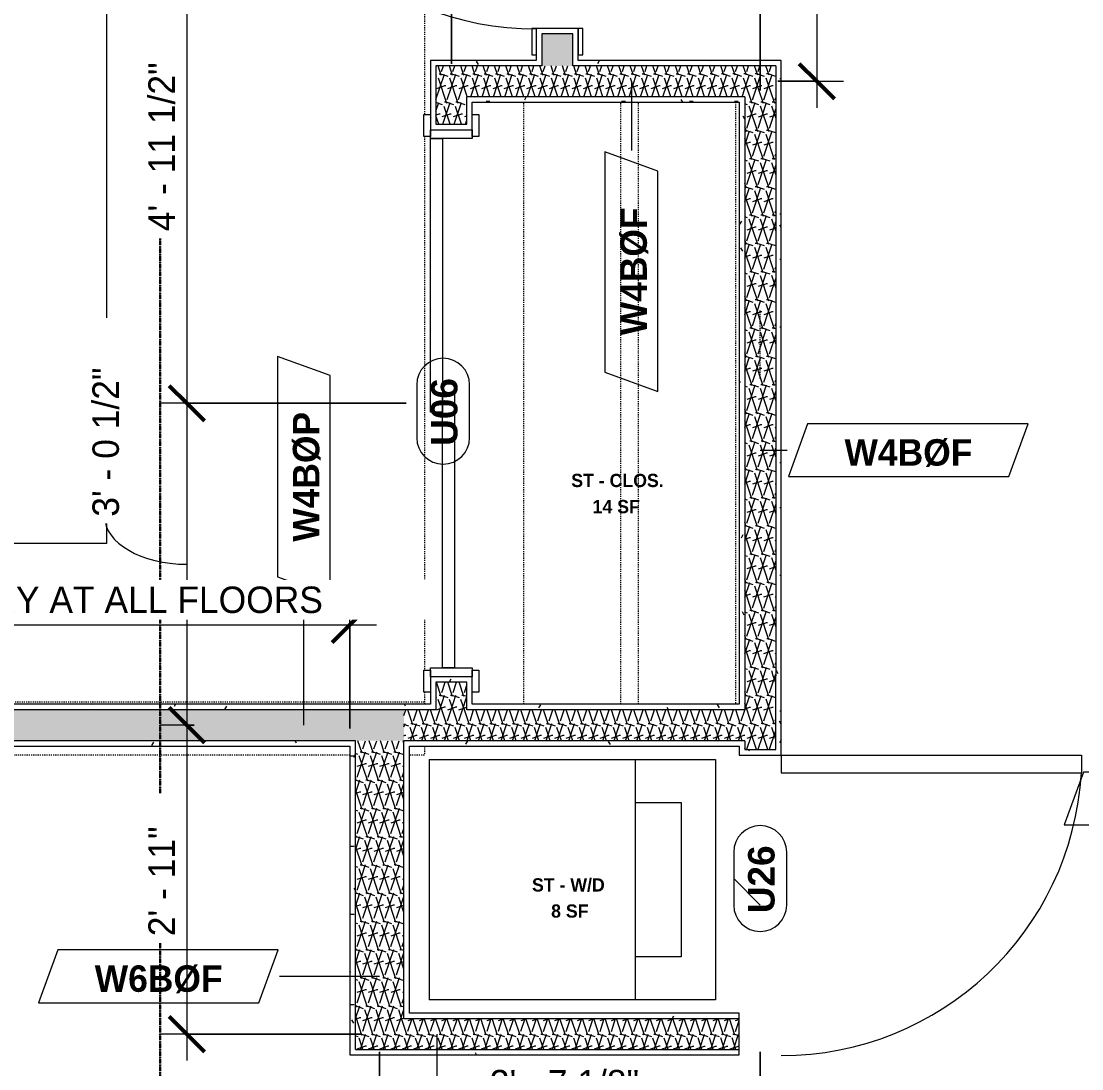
# Model space of a CAD drawing. Header units: inches. Extents: x -4058 to -1781, y 9814 to 12289.
# Drawn here: x -2843.1 to -2722.9, y 11410.3 to 11529.1 of the extents above; entities that cross this region are included whole.
import ezdxf

# ---------------------------------------------------------------- set-up
doc = ezdxf.new("R2010")
doc.units = ezdxf.units.IN
doc.header["$MEASUREMENT"] = 0
for name, pattern in [('Dash', [0.25, 0.125, -0.125]), ('Dash 3_32_', [0.1875, 0.09375, -0.09375]), ('Grid Line 1_2_', [0.875, 0.5, -0.125, 0.125, -0.125]), ('Grid Line 1_2__2_', [0.875, 0.5, -0.125, 0.125, -0.125])]:
    doc.linetypes.add(name, pattern=pattern)
for name, color, linetype, lineweight in [('0-1', 7, 'Continuous', 5), ('A-ANNO-DIMS', 211, 'Continuous', 9), ('A-ANNO-DIMS-32', 211, 'Continuous', 9), ('A-AREA-IDEN', 2, 'Continuous', 9), ('A-DETL-1', 90, 'Dash 3_32_', 9), ('A-DOOR-2', 31, 'Continuous', 9), ('A-DOOR-FRAM', 31, 'Continuous', 9), ('A-DOOR-IDEN', 31, 'Continuous', 9), ('A-WALL-2', 113, 'Continuous', 9), ('A-WALL-IDEN', 211, 'Continuous', 9), ('A-WALL-PATT-1', 9, 'Continuous', 9), ('I-FURN', 30, 'Continuous', 9), ('I-FURN-HDLN', 30, 'Dash', 9), ('P-SANR-FIXT', 6, 'Continuous', 9), ('Q-CASE', 31, 'Continuous', 9), ('Q-CASE-HDLN', 31, 'Dash', 9), ('S-GRID-1', 1, 'Grid Line 1_2_', 9), ('S-GRID-2', 1, 'Grid Line 1_2__2_', 30)]:
    doc.layers.add(name, color=color, linetype=linetype, lineweight=lineweight)
doc.styles.add('Arial_B', font='arialbd.ttf', dxfattribs={"height": 3})
doc.styles.add('Century Gothic', font='ufonts.com_century-gothic.ttf', dxfattribs={"height": 3})
doc.styles.add('Century Gothic_B', font='GOTHICB.TTF', dxfattribs={"height": 1.5})
doc.styles.add('Century Gothic_B_1', font='GOTHICB.TTF', dxfattribs={"height": 3})
doc.dimstyles.new('THE_DIMENSION_STRING', dxfattribs={"dimscale": 12, "dimtxt": 3.132505, "dimasz": 0.333333, "dimexe": 0.25, "dimexo": 0.166667, "dimgap": 0.041667, "dimtad": 1, "dimdec": 4, "dimrnd": 0.0625, "dimzin": 3, "dimdsep": 46, "dimlunit": 4, "dimtxsty": 'Century Gothic', "dimblk1": 'OBLIQUE', "dimblk2": 'OBLIQUE', "dimsah": 1, "dimcen": 0.09, "dimdle": 0.25, "dimazin": 0, "dimtfac": 1, "dimtdec": 4, "dimtix": 1, "dimtmove": 0, "dimatfit": 3, "dimfxl": 1, "dimtvp": 1, "dimtfill": 1, "dimfrac": 2, "dimtolj": 1, "dimtzin": 0, "dimarcsym": 2})
doc.dimstyles.new('THE_DIMENSION_STRING_1', dxfattribs={"dimscale": 12, "dimtxt": 3.132505, "dimasz": 0.333333, "dimexe": 0.25, "dimexo": 0.166667, "dimgap": 0.041667, "dimtad": 1, "dimdec": 4, "dimrnd": 0.0625, "dimzin": 3, "dimdsep": 46, "dimlunit": 4, "dimtxsty": 'Century Gothic', "dimblk1": 'OBLIQUE', "dimblk2": 'OBLIQUE', "dimsah": 1, "dimcen": 0.09, "dimdle": 0.25, "dimazin": 0, "dimtfac": 1, "dimtdec": 4, "dimtix": 1, "dimtmove": 1, "dimatfit": 3, "dimfxl": 1, "dimtvp": 1, "dimtfill": 1, "dimfrac": 2, "dimtolj": 1, "dimtzin": 0, "dimarcsym": 2})
doc.dimstyles.new('THE_DIMENSION_STRING_2', dxfattribs={"dimscale": 12, "dimtxt": 3.132505, "dimasz": 0.333333, "dimexe": 0.25, "dimexo": 0.166667, "dimgap": 0.041667, "dimtad": 1, "dimdec": 4, "dimrnd": 0.0625, "dimzin": 3, "dimdsep": 46, "dimlunit": 4, "dimtxsty": 'Century Gothic', "dimblk1": 'OBLIQUE', "dimblk2": 'OBLIQUE', "dimsah": 1, "dimcen": 0.09, "dimdle": 0.25, "dimazin": 0, "dimtfac": 1, "dimtdec": 4, "dimtix": 1, "dimtmove": 0, "dimatfit": 3, "dimfxl": 1, "dimtvp": 1, "dimtfill": 1, "dimfrac": 2, "dimtolj": 1, "dimtzin": 0, "dimarcsym": 2})
doc.dimstyles.new('THE_DIMENSION_STRING_6', dxfattribs={"dimscale": 12, "dimtxt": 3.132505, "dimasz": 0.333333, "dimexe": 0.25, "dimexo": 0.166667, "dimgap": 0.041667, "dimtad": 1, "dimdec": 4, "dimrnd": 0.0625, "dimzin": 3, "dimdsep": 46, "dimlunit": 4, "dimtxsty": 'Century Gothic', "dimblk1": 'OBLIQUE', "dimblk2": 'OBLIQUE', "dimsah": 1, "dimcen": 0.09, "dimdle": 0.25, "dimazin": 0, "dimtfac": 1, "dimtdec": 4, "dimtix": 1, "dimtmove": 0, "dimatfit": 3, "dimfxl": 1, "dimtvp": 1, "dimtfill": 1, "dimfrac": 2, "dimtolj": 1, "dimtzin": 0, "dimarcsym": 2})
pattern_1 = [(161.57, (0.16, 0.16), (-1.279773737, -0.000426766), [0, -9.107, 1.011, 0]), (18.43, (-0.16, 0.16), (-1.279773737, 0.000426766), [0, -9.107, 1.011, 0]), (108.43, (0.16, 0.16), (0.639452382, -3.199964008), [3.035, -7.083]), (71.57, (-0.16, 0.16), (0.639452382, 3.199964008), [3.035, -7.083])]
pattern_2 = [(0, (0, 0), (10.24, 2.56), [0.422, -7.258, 0.422, -7.258, -40.96]), (0, (0, 0), (10.24, 2.56), [-15.36, 0.422, -14.938, 0.422, -7.258, -17.92]), (0, (0, 0), (10.24, 2.56), [-38.4, 0.422, -4.698, 0.422, -12.378]), (120, (3.84, 1.28), (-7.33702503, 7.58810013), [0.422, -7.258, 0.422, -7.258, -40.96]), (120, (3.84, 1.28), (-7.33702503, 7.58810013), [-15.36, 0.422, -14.938, 0.422, -7.258, -17.92]), (120, (3.84, 1.28), (-7.33702503, 7.58810013), [-38.4, 0.422, -4.698, 0.422, -12.378]), (240, (5.12, 6.4), (-2.90297497, -10.14810013), [0.422, -7.258, 0.422, -7.258, -40.96]), (240, (5.12, 6.4), (-2.90297497, -10.14810013), [-15.36, 0.422, -14.938, 0.422, -7.258, -17.92]), (240, (5.12, 6.4), (-2.90297497, -10.14810013), [-38.4, 0.422, -4.698, 0.422, -12.378])]

# ---------------------------------------------------------------- blocks, each defined once
blk = doc.blocks.new('CTR - 1st Phase - Shell_rvt-1-UNIT PLANS - 2ND FLOOR')
at = {"layer": 'S-GRID-1'}
blk.add_line((-2827.32, 9836.18), (-2827.32, 12273), dxfattribs=at)
blk = doc.blocks.new('CTR - 1st Phase - Structure_rvt-1-UNIT PLANS - 2ND FLOOR')
at = {"layer": 'S-GRID-2'}
blk.add_line((-2827.32, 9814.03), (-2827.32, 12247.5), dxfattribs=at)
blk = doc.blocks.new('SLIDING - FLUSH - SLIDING - FLUSH - 5-0 x 6-8-3203586-UNIT PLANS - 2ND FLOOR')
at = {"layer": 'A-DOOR-2'}
for p, q in [((-32.75, 3.25), (-30.25, 3.25)), ((-32.75, 2.5), (-32.75, 3.25)), ((-30.25, 2.5), (-32.75, 2.5)), ((-30.25, 3.25), (-30.25, 2.5)), ((30.25, 3.25), (32.75, 3.25)), ((30.25, 2.5), (30.25, 3.25)), ((32.75, 2.5), (30.25, 2.5)), ((32.75, 3.25), (32.75, 2.5)), ((-1, -0.88), (-1, 0.5)), ((-1, 0.5), (30, 0.5)), ((30, 0.5), (30, -0.88)), ((-30, -2.25), (-30, -0.88)), ((-30, -0.88), (1, -0.88)), ((30, -0.88), (-1, -0.88)), ((1, -0.88), (1, -2.25)), ((-32.75, -2.25), (-30.25, -2.25)), ((-32.75, -3), (-32.75, -2.25)), ((-30.25, -2.25), (-30.25, -3)), ((1, -2.25), (-30, -2.25)), ((30.25, -2.25), (32.75, -2.25)), ((30.25, -3), (30.25, -2.25)), ((32.75, -2.25), (32.75, -3)), ((-30.25, -3), (-32.75, -3)), ((32.75, -3), (30.25, -3))]:
    blk.add_line(p, q, dxfattribs=at)
at = {"layer": 'A-DOOR-FRAM'}
for p, q in [((-31, -2.25), (-31, 2.5)), ((-31, 2.5), (-30, 2.5)), ((-30, 2.5), (-30, -2.25)), ((30, 2.5), (31, 2.5)), ((30, -2.25), (30, 2.5)), ((31, 2.5), (31, -2.25)), ((-30, -2.25), (-31, -2.25)), ((31, -2.25), (30, -2.25))]:
    blk.add_line(p, q, dxfattribs=at)
blk = doc.blocks.new('SWING - SINGLE - FLUSH - SWING - FLUSH - 2-10 x 6-8 - PRIVACY-3983842-UNIT PLANS - 2ND FLOOR')
at = {"layer": 'A-DOOR-2'}
for p, q in [((15, 2.37), (15, 36.38)), ((17, 36.38), (15, 36.38)), ((17, 2.37), (17, 36.38)), ((17, 2.37), (15, 2.37))]:
    blk.add_line(p, q, dxfattribs=at)
blk.add_arc((17, 2.37), 34.07, 93.3657, 180, dxfattribs=at)
at = {"layer": 'A-DOOR-FRAM'}
for p, q in [((-17, 2.87), (-20, 2.87)), ((-20, 2.87), (-20, 2.37)), ((-17, 2.37), (-17, 2.87)), ((20, 2.87), (17, 2.87)), ((17, 2.87), (17, 2.37)), ((20, 2.37), (20, 2.87)), ((-20, 2.37), (-17, 2.37)), ((17, 2.37), (20, 2.37)), ((-17, -2.38), (-20, -2.38)), ((-20, -2.38), (-20, -2.88)), ((-17, -2.88), (-17, -2.38)), ((20, -2.38), (17, -2.38)), ((17, -2.38), (17, -2.88)), ((20, -2.88), (20, -2.38)), ((-20, -2.88), (-17, -2.88)), ((17, -2.88), (20, -2.88))]:
    blk.add_line(p, q, dxfattribs=at)
blk = doc.blocks.new('OD_CW_Closet - OD_CW_Closet-3786599-UNIT PLANS - 2ND FLOOR')
at = {"layer": 'Q-CASE-HDLN'}
for p, q in [((0.74, -24), (0.74, 0)), ((0.74, 0), (68.99, 0)), ((68.99, 0), (68.99, -24)), ((0.74, -11), (68.99, -11)), ((0.74, -13), (68.99, -13)), ((68.99, -24), (0.74, -24))]:
    blk.add_line(p, q, dxfattribs=at)
blk = doc.blocks.new('SWING - SINGLE - FLUSH - SWING - OFFSET PIVOT - 34_ x 80_ - DRYWALL FRAME-3983854-UNIT PLANS - 2ND FLOOR')
at = {"layer": 'A-DOOR-2'}
for p, q in [((15, -2.37), (15, -36.38)), ((17, -2.37), (15, -2.37)), ((17, -2.37), (17, -36.38)), ((17, -36.38), (15, -36.38))]:
    blk.add_line(p, q, dxfattribs=at)
blk.add_arc((17, -2.37), 34.07, 180, 266.6343, dxfattribs=at)
blk = doc.blocks.new('Bed-Standard - Queen 60_ x 79_-3761504-UNIT PLANS - 2ND FLOOR')
at = {"layer": 'I-FURN'}
for p, q in [((-19.31, 41.3), (40.69, 41.3)), ((40.69, 41.3), (40.69, -37.2))]:
    blk.add_line(p, q, dxfattribs=at)
at = {"layer": 'I-FURN-HDLN'}
for p, q in [((-55.31, 77.3), (-7.94, 77.3)), ((-5.44, 77.3), (55.06, 77.3)), ((57.56, 77.3), (58.94, 77.3)), ((58.69, 77.3), (58.69, -37.2)), ((63.69, 77.3), (64.69, 77.3)), ((64.69, 77.3), (64.69, 75.61)), ((64.69, 68.86), (64.69, -13.39))]:
    blk.add_line(p, q, dxfattribs=at)
blk = doc.blocks.new('Stacked Washer and Dryer - 26_x25_ - Private-1352637-UNIT PLANS - 2ND FLOOR')
at = {"layer": 'P-SANR-FIXT'}
for p, q in [((0, 13.625), (32.4375, 13.625)), ((0, 13.625), (0, -13.625)), ((23.34375, 13.625), (23.34375, -13.625)), ((32.4375, 13.625), (32.4375, -13.625)), ((23.34375, 8.75), (28.53125, 8.75)), ((28.53125, 8.75), (28.53125, -8.75)), ((28.53125, -8.75), (23.34375, -8.75)), ((32.4375, -13.625), (0, -13.625))]:
    blk.add_line(p, q, dxfattribs=at)
blk = doc.blocks.new('DIMBLOCK167-UNIT PLANS - 2ND FLOOR')
at = {"layer": 'A-ANNO-DIMS-32', "lineweight": 50}
for p, q in [((-2824.3, 11545.24), (-2826.3, 11547.24)), ((-2824.3, 11545.24), (-2822.3, 11543.24)), ((-2824.3, 11485.74), (-2826.3, 11487.74)), ((-2824.3, 11485.74), (-2822.3, 11483.74))]:
    blk.add_line(p, q, dxfattribs=at)
at = {"layer": 'A-ANNO-DIMS-32'}
for p, q in [((-2806.42, 11545.24), (-2827.3, 11545.24)), ((-2824.3, 11545.24), (-2824.3, 11485.74)), ((-2824.3, 11545.24), (-2806.42, 11545.24)), ((-2799.45, 11485.74), (-2827.3, 11485.74)), ((-2824.3, 11485.74), (-2799.45, 11485.74))]:
    blk.add_line(p, q, dxfattribs=at)
at = {"layer": 'A-ANNO-DIMS-32', "color": 0, "insert": (-2828.65, 11505.25), "char_height": 3, "width": 24.5827, "attachment_point": 1, "rotation": 90, "line_spacing_factor": 0.984502, "style": 'Century Gothic', "bg_fill": 3, "box_fill_scale": 1.25, "bg_fill_color": 256, "bg_fill_true_color": 13158600, "bg_fill_transparency": 0}
blk.add_mtext('4\' - 11 1/2"', dxfattribs=at)
blk = doc.blocks.new('_Oblique')
at = {"color": 0, "linetype": 'ByBlock', "lineweight": -2}
blk.add_line((-0.5, -0.5), (0.5, 0.5), dxfattribs=at)
blk = doc.blocks.new('DIMBLOCK168-UNIT PLANS - 2ND FLOOR')
at = {"layer": 'A-ANNO-DIMS-32', "lineweight": 50}
for p, q in [((-2824.3, 11485.74), (-2826.3, 11487.74)), ((-2824.3, 11485.74), (-2822.3, 11483.74)), ((-2824.3, 11449.24), (-2826.3, 11451.24)), ((-2824.3, 11449.24), (-2822.3, 11447.24))]:
    blk.add_line(p, q, dxfattribs=at)
at = {"layer": 'A-ANNO-DIMS-32'}
for p, q in [((-2799.45, 11485.74), (-2827.3, 11485.74)), ((-2824.3, 11485.74), (-2824.3, 11449.24)), ((-2824.3, 11485.74), (-2799.45, 11485.74)), ((-2823.47, 11449.24), (-2827.3, 11449.24)), ((-2824.3, 11449.24), (-2823.47, 11449.24))]:
    blk.add_line(p, q, dxfattribs=at)
blk.add_ellipse((-2824.3, 11472.89), major_axis=(9.31, 0), ratio=0.579435, start_param=3.141593, end_param=4.712389, dxfattribs=at)
at = {"layer": 'A-ANNO-DIMS-32', "color": 0, "insert": (-2834.99, 11472.89), "char_height": 3, "width": 21.7784, "attachment_point": 1, "rotation": 90, "line_spacing_factor": 0.984502, "style": 'Century Gothic', "bg_fill": 3, "box_fill_scale": 1.25, "bg_fill_color": 256, "bg_fill_true_color": 13158600, "bg_fill_transparency": 0}
blk.add_mtext('3\' - 0 1/2"', dxfattribs=at)
blk = doc.blocks.new('DIMBLOCK169-UNIT PLANS - 2ND FLOOR')
at = {"layer": 'A-ANNO-DIMS-32', "lineweight": 50}
for p, q in [((-2824.3, 11449.24), (-2826.3, 11451.24)), ((-2824.3, 11449.24), (-2822.3, 11447.24)), ((-2824.3, 11414.24), (-2826.3, 11416.24)), ((-2824.3, 11414.24), (-2822.3, 11412.24))]:
    blk.add_line(p, q, dxfattribs=at)
at = {"layer": 'A-ANNO-DIMS-32'}
for p, q in [((-2823.47, 11449.24), (-2827.3, 11449.24)), ((-2824.3, 11449.24), (-2824.3, 11411.24)), ((-2824.3, 11449.24), (-2823.47, 11449.24)), ((-2804.45, 11414.24), (-2827.3, 11414.24)), ((-2824.3, 11414.24), (-2804.45, 11414.24))]:
    blk.add_line(p, q, dxfattribs=at)
at = {"layer": 'A-ANNO-DIMS-32', "color": 0, "insert": (-2828.65, 11425.33), "char_height": 3, "width": 15.394, "attachment_point": 1, "rotation": 90, "line_spacing_factor": 0.984502, "style": 'Century Gothic', "bg_fill": 3, "box_fill_scale": 1.25, "bg_fill_color": 256, "bg_fill_true_color": 13158600, "bg_fill_transparency": 0}
blk.add_mtext('2\' - 11"', dxfattribs=at)
blk = doc.blocks.new('DIMBLOCK170-UNIT PLANS - 2ND FLOOR')
at = {"layer": 'A-ANNO-DIMS-32'}
for p, q in [((-2794.32, 11524.24), (-2794.32, 11537.58)), ((-2759.32, 11524.24), (-2759.32, 11537.58)), ((-2797.32, 11534.58), (-2756.32, 11534.58)), ((-2794.32, 11534.58), (-2794.32, 11524.24)), ((-2759.32, 11534.58), (-2759.32, 11524.24))]:
    blk.add_line(p, q, dxfattribs=at)
at = {"layer": 'A-ANNO-DIMS-32', "lineweight": 50}
for p, q in [((-2794.32, 11534.58), (-2792.32, 11536.58)), ((-2759.32, 11534.58), (-2757.32, 11536.58)), ((-2794.32, 11534.58), (-2796.32, 11532.58)), ((-2759.32, 11534.58), (-2761.32, 11532.58))]:
    blk.add_line(p, q, dxfattribs=at)
at = {"layer": 'A-ANNO-DIMS-32', "color": 0, "insert": (-2783.24, 11538.92), "char_height": 3, "width": 15.394, "attachment_point": 1, "line_spacing_factor": 0.984502, "style": 'Century Gothic', "bg_fill": 3, "box_fill_scale": 1.25, "bg_fill_color": 256, "bg_fill_true_color": 13158600, "bg_fill_transparency": 0}
blk.add_mtext('2\' - 11"', dxfattribs=at)
blk = doc.blocks.new('DIMBLOCK173-UNIT PLANS - 2ND FLOOR')
at = {"layer": 'A-ANNO-DIMS-32'}
for p, q in [((-2759.32, 11524.24), (-2759.32, 11552.81)), ((-2782.32, 11550.64), (-2782.32, 11546.81)), ((-2782.32, 11549.81), (-2782.32, 11550.64)), ((-2782.32, 11549.81), (-2756.32, 11549.81)), ((-2759.32, 11549.81), (-2759.32, 11524.24))]:
    blk.add_line(p, q, dxfattribs=at)
at = {"layer": 'A-ANNO-DIMS-32', "lineweight": 50}
for p, q in [((-2782.32, 11549.81), (-2780.32, 11551.81)), ((-2759.32, 11549.81), (-2757.32, 11551.81)), ((-2782.32, 11549.81), (-2784.32, 11547.81)), ((-2759.32, 11549.81), (-2761.32, 11547.81))]:
    blk.add_line(p, q, dxfattribs=at)
at = {"layer": 'A-ANNO-DIMS-32', "color": 0, "insert": (-2777.24, 11554.16), "char_height": 3, "width": 15.394, "attachment_point": 1, "line_spacing_factor": 0.984502, "style": 'Century Gothic', "bg_fill": 3, "box_fill_scale": 1.25, "bg_fill_color": 256, "bg_fill_true_color": 13158600, "bg_fill_transparency": 0}
blk.add_mtext('1\' - 11"', dxfattribs=at)
blk = doc.blocks.new('Wall Tag - Arch Wall-3956453-UNIT PLANS - 2ND FLOOR')
at = {"layer": 'A-WALL-IDEN'}
for p, q in [((-0.3561, 0.0937), (-0.4244, -0.0937)), ((0.4244, 0.0937), (-0.3561, 0.0937)), ((0.3561, -0.0937), (0.4244, 0.0937)), ((-0.4244, -0.0937), (0.3561, -0.0937))]:
    blk.add_line(p, q, dxfattribs=at)
blk = doc.blocks.new('Door Tag - Type Mark-2601225-UNIT PLANS - 2ND FLOOR')
at = {"layer": 'A-DOOR-IDEN'}
for p, q in [((0.09375, 0.09375), (-0.09375, 0.09375)), ((-0.09375, -0.09375), (0.09375, -0.09375))]:
    blk.add_line(p, q, dxfattribs=at)
for centre, start, end in [((-0.09375, 0), 90, 270), ((0.09375, 0), 270, 90)]:
    blk.add_arc(centre, 0.09375, start, end, dxfattribs=at)
blk = doc.blocks.new('DIMBLOCK404-UNIT PLANS - 2ND FLOOR')
at = {"layer": 'A-ANNO-DIMS-32'}
for p, q in [((-2802.45, 11412.24), (-2802.45, 11402.83)), ((-2802.45, 11405.83), (-2802.45, 11412.24)), ((-2759.32, 11412.24), (-2759.32, 11402.83)), ((-2759.32, 11405.83), (-2759.32, 11412.24)), ((-2756.32, 11405.83), (-2802.45, 11405.83))]:
    blk.add_line(p, q, dxfattribs=at)
at = {"layer": 'A-ANNO-DIMS-32', "lineweight": 50}
for p, q in [((-2802.45, 11405.83), (-2800.45, 11407.83)), ((-2759.32, 11405.83), (-2757.32, 11407.83)), ((-2802.45, 11405.83), (-2804.45, 11403.83)), ((-2759.32, 11405.83), (-2761.32, 11403.83))]:
    blk.add_line(p, q, dxfattribs=at)
at = {"layer": 'A-ANNO-DIMS-32', "color": 0, "insert": (-2789.96, 11410.17), "char_height": 3, "width": 21.7784, "attachment_point": 1, "line_spacing_factor": 0.984502, "style": 'Century Gothic', "bg_fill": 3, "box_fill_scale": 1.25, "bg_fill_color": 256, "bg_fill_true_color": 13158600, "bg_fill_transparency": 0}
blk.add_mtext('3\' - 7 1/8"', dxfattribs=at)
blk = doc.blocks.new('DIMBLOCK405-UNIT PLANS - 2ND FLOOR')
at = {"layer": 'A-ANNO-DIMS-32'}
for p, q in [((-2802.45, 11412.24), (-2802.45, 11402.83)), ((-2802.45, 11405.83), (-2802.45, 11412.24)), ((-2916.32, 11405), (-2916.32, 11408.83)), ((-2802.45, 11405.83), (-2919.32, 11405.83)), ((-2916.32, 11405.83), (-2916.32, 11405))]:
    blk.add_line(p, q, dxfattribs=at)
at = {"layer": 'A-ANNO-DIMS-32', "lineweight": 50}
for p, q in [((-2916.32, 11405.83), (-2914.32, 11407.83)), ((-2802.45, 11405.83), (-2800.45, 11407.83)), ((-2916.32, 11405.83), (-2918.32, 11403.83)), ((-2802.45, 11405.83), (-2804.45, 11403.83))]:
    blk.add_line(p, q, dxfattribs=at)
at = {"layer": 'A-ANNO-DIMS-32', "color": 0, "insert": (-2868.46, 11410.17), "char_height": 3, "width": 21.7784, "attachment_point": 1, "line_spacing_factor": 0.984502, "style": 'Century Gothic', "bg_fill": 3, "box_fill_scale": 1.25, "bg_fill_color": 256, "bg_fill_true_color": 13158600, "bg_fill_transparency": 0}
blk.add_mtext('9\' - 5 7/8"', dxfattribs=at)
blk = doc.blocks.new('DIMBLOCK452-UNIT PLANS - 2ND FLOOR')
at = {"layer": 'A-ANNO-DIMS-32'}
for p, q in [((-2759.32, 11521.19), (-2759.32, 11552.81)), ((-2714.72, 11544.02), (-2714.72, 11552.81)), ((-2762.32, 11549.81), (-2711.72, 11549.81)), ((-2759.32, 11549.81), (-2759.32, 11521.19)), ((-2714.72, 11549.81), (-2714.72, 11544.02))]:
    blk.add_line(p, q, dxfattribs=at)
at = {"layer": 'A-ANNO-DIMS-32', "lineweight": 50}
for p, q in [((-2759.32, 11549.81), (-2757.32, 11551.81)), ((-2714.72, 11549.81), (-2712.72, 11551.81)), ((-2759.32, 11549.81), (-2761.32, 11547.81)), ((-2714.72, 11549.81), (-2716.72, 11547.81))]:
    blk.add_line(p, q, dxfattribs=at)
at = {"layer": 'A-ANNO-DIMS-32', "color": 0, "insert": (-2746.1, 11554.16), "char_height": 3, "width": 21.7784, "attachment_point": 1, "line_spacing_factor": 0.984502, "style": 'Century Gothic', "bg_fill": 3, "box_fill_scale": 1.25, "bg_fill_color": 256, "bg_fill_true_color": 13158600, "bg_fill_transparency": 0}
blk.add_mtext('3\' - 8 5/8"', dxfattribs=at)
blk = doc.blocks.new('DIMBLOCK503-UNIT PLANS - 2ND FLOOR')
at = {"layer": 'A-ANNO-DIMS-32'}
for p, q in [((-2752.9, 11626.24), (-2752.9, 11519.24)), ((-2768.32, 11623.24), (-2749.9, 11623.24)), ((-2752.9, 11623.24), (-2768.32, 11623.24)), ((-2757.32, 11522.24), (-2749.9, 11522.24)), ((-2752.9, 11522.24), (-2757.32, 11522.24))]:
    blk.add_line(p, q, dxfattribs=at)
at = {"layer": 'A-ANNO-DIMS-32', "lineweight": 50}
for p, q in [((-2752.9, 11623.24), (-2754.9, 11625.24)), ((-2752.9, 11623.24), (-2750.9, 11621.24)), ((-2752.9, 11522.24), (-2754.9, 11524.24)), ((-2752.9, 11522.24), (-2750.9, 11520.24))]:
    blk.add_line(p, q, dxfattribs=at)
at = {"layer": 'A-ANNO-DIMS-32', "color": 0, "insert": (-2757.24, 11567.5), "char_height": 3, "width": 12.5897, "attachment_point": 1, "rotation": 90, "line_spacing_factor": 0.984502, "style": 'Century Gothic', "bg_fill": 3, "box_fill_scale": 1.25, "bg_fill_color": 256, "bg_fill_true_color": 13158600, "bg_fill_transparency": 0}
blk.add_mtext('8\' - 5"', dxfattribs=at)
blk = doc.blocks.new('DIMBLOCK1365-UNIT PLANS - 2ND FLOOR')
at = {"layer": 'A-ANNO-DIMS-32'}
for p, q in [((-2899.89, 11448.87), (-2899.89, 11463.62)), ((-2805.82, 11448.87), (-2805.82, 11463.62)), ((-2902.89, 11460.62), (-2802.82, 11460.62)), ((-2899.89, 11460.62), (-2899.89, 11448.87)), ((-2805.82, 11460.62), (-2805.82, 11448.87))]:
    blk.add_line(p, q, dxfattribs=at)
at = {"layer": 'A-ANNO-DIMS-32', "lineweight": 50}
for p, q in [((-2899.89, 11460.62), (-2897.89, 11462.62)), ((-2805.82, 11460.62), (-2803.82, 11462.62)), ((-2899.89, 11460.62), (-2901.89, 11458.62)), ((-2805.82, 11460.62), (-2807.82, 11458.62))]:
    blk.add_line(p, q, dxfattribs=at)
at = {"layer": 'A-ANNO-DIMS-32', "color": 0, "insert": (-2892.48, 11464.97), "char_height": 3, "width": 95.1088, "attachment_point": 1, "line_spacing_factor": 0.984502, "style": 'Century Gothic', "bg_fill": 3, "box_fill_scale": 1.25, "bg_fill_color": 256, "bg_fill_true_color": 13158600, "bg_fill_transparency": 0}
blk.add_mtext('25 SF OPEN CLERESTORY AT ALL FLOORS', dxfattribs=at)

msp = doc.modelspace()

# ---------------------------------------------------------------- hatches: boundary and pattern name
at = {"layer": 'A-WALL-PATT-1'}
h = msp.add_hatch(dxfattribs=at)
h.set_pattern_fill('FP_5', color=256, style=0, pattern_type=2)
h.set_pattern_definition(pattern_1)
h.paths.add_polyline_path([(-2780.57374, 11523.99399), (-2780.57374, 11527.61899), (-2784.07374, 11527.61899), (-2784.07374, 11523.99399)], flags=0)
h.paths.add_polyline_path([(-2782.32374, 11562.86899), (-2780.57374, 11562.86899), (-2780.57374, 11573.61899), (-2784.07374, 11573.61899), (-2784.07374, 11562.86899)], flags=0)
h.paths.add_polyline_path([(-2780.57374, 11608.86899), (-2780.57374, 11623.2394), (-2784.07374, 11623.2394), (-2784.07374, 11608.86899), (-2782.32374, 11608.86899)], flags=0)
h = msp.add_hatch(dxfattribs=at)
h.set_pattern_fill('FP_1', color=256, style=0, pattern_type=2)
h.set_pattern_definition(pattern_2)
h.paths.add_polyline_path([(-2779.94874, 11524.61899), (-2779.94874, 11528.24399), (-2782.32374, 11528.24399), (-2782.32374, 11527.61899), (-2780.57374, 11527.61899), (-2780.57374, 11524.61899)], flags=0)
h.paths.add_polyline_path([(-2779.94874, 11562.24399), (-2779.94874, 11574.24399), (-2782.32374, 11574.24399), (-2782.32374, 11573.61899), (-2780.57374, 11573.61899), (-2780.57374, 11562.86899), (-2782.32374, 11562.86899), (-2782.32374, 11562.24399)], flags=0)
h.paths.add_polyline_path([(-2779.94874, 11608.24399), (-2779.94874, 11623.2394), (-2780.57374, 11623.2394), (-2780.57374, 11608.86899), (-2782.32374, 11608.86899), (-2782.32374, 11608.24399)], flags=0)
h = msp.add_hatch(dxfattribs=at)
h.set_pattern_fill('FP_1', color=256, style=0, pattern_type=2)
h.set_pattern_definition(pattern_2)
h.paths.add_polyline_path([(-2796.69874, 11451.61899), (-2796.07374, 11451.61899), (-2796.07374, 11454.11899), (-2794.32374, 11454.11899), (-2794.32374, 11454.74399), (-2796.69874, 11454.74399)], flags=0)
h.paths.add_polyline_path([(-2794.32374, 11516.74399), (-2794.32374, 11517.36899), (-2796.07374, 11517.36899), (-2796.07374, 11524.61899), (-2796.69874, 11524.61899), (-2796.69874, 11516.74399)], flags=0)
h = msp.add_hatch(dxfattribs=at)
h.set_pattern_fill('FP_1', color=256, style=0, pattern_type=2)
h.set_pattern_definition(pattern_2)
h.paths.add_polyline_path([(-2761.07374, 11523.99399), (-2757.57374, 11523.99399), (-2757.57374, 11524.61899), (-2780.57374, 11524.61899), (-2780.57374, 11523.99399), (-2761.69874, 11523.99399)], flags=0)
h.paths.add_polyline_path([(-2784.07374, 11523.99399), (-2784.07374, 11524.61899), (-2796.07374, 11524.61899), (-2796.07374, 11523.99399), (-2791.41765, 11523.99399)], flags=0)
h = msp.add_hatch(dxfattribs=at)
h.set_pattern_fill('FP_5', color=256, style=0, pattern_type=2)
h.set_pattern_definition(pattern_1)
h.paths.add_polyline_path([(-2792.57374, 11450.99399), (-2792.57374, 11454.11899), (-2796.07374, 11454.11899), (-2796.07374, 11450.99399)], flags=0)
h.paths.add_polyline_path([(-2792.57374, 11517.36899), (-2792.57374, 11523.99399), (-2796.07374, 11523.99399), (-2796.07374, 11517.36899), (-2794.32374, 11517.36899)], flags=0)
h = msp.add_hatch(dxfattribs=at)
h.set_pattern_fill('FP_5', color=256, style=0, pattern_type=2)
h.set_pattern_definition(pattern_1)
h.paths.add_polyline_path([(-2761.69874, 11520.49399), (-2761.07374, 11520.49399), (-2761.07374, 11523.99399), (-2792.57374, 11523.99399), (-2792.57374, 11520.49399), (-2774.26109, 11520.49399)], flags=0)
h = msp.add_hatch(dxfattribs=at)
h.set_pattern_fill('FP_5', color=256, style=0, pattern_type=2)
h.set_pattern_definition(pattern_1)
h.paths.add_polyline_path([(-2757.57374, 11454.8644), (-2757.57374, 11523.99399), (-2761.07374, 11523.99399), (-2761.07374, 11454.8644), (-2759.32374, 11454.8644)], flags=0)
h = msp.add_hatch(dxfattribs=at)
h.set_pattern_fill('FP_1', color=256, style=0, pattern_type=2)
h.set_pattern_definition(pattern_2)
h.paths.add_polyline_path([(-2757.57374, 11454.8644), (-2756.94874, 11454.8644), (-2756.94874, 11524.61899), (-2757.57374, 11524.61899), (-2757.57374, 11492.48164)], flags=0)
h = msp.add_hatch(dxfattribs=at)
h.set_pattern_fill('FP_1', color=256, style=0, pattern_type=2)
h.set_pattern_definition(pattern_2)
h.paths.add_polyline_path([(-2761.69874, 11519.86899), (-2761.69874, 11520.49399), (-2791.94874, 11520.49399), (-2791.94874, 11519.86899), (-2774.26109, 11519.86899)], flags=0)
h = msp.add_hatch(dxfattribs=at)
h.set_pattern_fill('FP_1', color=256, style=0, pattern_type=2)
h.set_pattern_definition(pattern_2)
h.paths.add_polyline_path([(-2761.69874, 11454.8644), (-2761.07374, 11454.8644), (-2761.07374, 11520.49399), (-2761.69874, 11520.49399), (-2761.69874, 11492.48164)], flags=0)
h = msp.add_hatch(dxfattribs=at)
h.set_pattern_fill('FP_1', color=256, style=0, pattern_type=2)
h.set_pattern_definition(pattern_2)
h.paths.add_polyline_path([(-2761.69874, 11445.86899), (-2759.32374, 11445.86899), (-2759.32374, 11446.49399), (-2761.07374, 11446.49399), (-2761.07374, 11447.49399), (-2761.69874, 11447.49399), (-2761.69874, 11446.86899)], flags=0)
h.paths.add_polyline_path([(-2761.07374, 11450.99399), (-2761.07374, 11454.8644), (-2761.69874, 11454.8644), (-2761.69874, 11450.99399)], flags=0)
h = msp.add_hatch(dxfattribs=at)
h.set_pattern_fill('FP_5', color=256, style=0, pattern_type=2)
h.set_pattern_definition(pattern_1)
h.paths.add_polyline_path([(-2759.32374, 11446.49399), (-2757.57374, 11446.49399), (-2757.57374, 11454.8644), (-2761.07374, 11454.8644), (-2761.07374, 11446.49399)], flags=0)
h = msp.add_hatch(dxfattribs=at)
h.set_pattern_fill('FP_1', color=256, style=0, pattern_type=2)
h.set_pattern_definition(pattern_2)
h.paths.add_polyline_path([(-2759.32374, 11445.86899), (-2756.94874, 11445.86899), (-2756.94874, 11454.8644), (-2757.57374, 11454.8644), (-2757.57374, 11446.49399), (-2759.32374, 11446.49399)], flags=0)
h = msp.add_hatch(dxfattribs=at)
h.set_pattern_fill('FP_1', color=256, style=0, pattern_type=2)
h.set_pattern_definition(pattern_2)
h.paths.add_polyline_path([(-2799.69874, 11450.99399), (-2799.07374, 11450.99399), (-2799.07374, 11451.61899), (-2912.07374, 11451.61899), (-2912.07374, 11450.99399), (-2799.99593, 11450.99399)], flags=0)
h = msp.add_hatch(dxfattribs=at)
h.set_pattern_fill('FP_5', color=256, style=0, pattern_type=2)
h.set_pattern_definition(pattern_1)
h.paths.add_polyline_path([(-2799.69874, 11447.49399), (-2799.69874, 11450.99399), (-2912.07374, 11450.99399), (-2912.07374, 11447.49399), (-2799.99593, 11447.49399)], flags=0)
h = msp.add_hatch(dxfattribs=at)
h.set_pattern_fill('FP_5', color=256, style=0, pattern_type=2)
h.set_pattern_definition(pattern_1)
h.paths.add_polyline_path([(-2761.69874, 11447.49399), (-2761.07374, 11447.49399), (-2761.07374, 11450.99399), (-2799.69874, 11450.99399), (-2799.69874, 11447.49399), (-2774.26109, 11447.49399)], flags=0)
h = msp.add_hatch(dxfattribs=at)
h.set_pattern_fill('FP_1', color=256, style=0, pattern_type=2)
h.set_pattern_definition(pattern_2)
h.paths.add_polyline_path([(-2761.69874, 11450.99399), (-2761.69874, 11451.61899), (-2792.57374, 11451.61899), (-2792.57374, 11450.99399), (-2774.26109, 11450.99399)], flags=0)
h.paths.add_polyline_path([(-2799.07374, 11450.99399), (-2796.07374, 11450.99399), (-2796.07374, 11451.61899), (-2799.07374, 11451.61899)], flags=0)
h = msp.add_hatch(dxfattribs=at)
h.set_pattern_fill('FP_1', color=256, style=0, pattern_type=2)
h.set_pattern_definition(pattern_2)
h.paths.add_polyline_path([(-2805.82374, 11446.86899), (-2805.19874, 11446.86899), (-2805.19874, 11447.49399), (-2900.51124, 11447.49399), (-2900.51124, 11446.86899), (-2808.57421, 11446.86899)], flags=0)
h.paths.add_polyline_path([(-2904.26124, 11446.86899), (-2904.26124, 11447.49399), (-2912.07374, 11447.49399), (-2912.07374, 11446.86899), (-2911.51358, 11446.86899)], flags=0)
h = msp.add_hatch(dxfattribs=at)
h.set_pattern_fill('FP_5', color=256, style=0, pattern_type=2)
h.set_pattern_definition(pattern_1)
h.paths.add_polyline_path([(-2805.19874, 11415.99399), (-2799.69874, 11415.99399), (-2799.69874, 11447.49399), (-2805.19874, 11447.49399), (-2805.19874, 11416.61899)], flags=0)
h = msp.add_hatch(dxfattribs=at)
h.set_pattern_fill('FP_1', color=256, style=0, pattern_type=2)
h.set_pattern_definition(pattern_2)
h.paths.add_polyline_path([(-2761.69874, 11446.86899), (-2761.69874, 11447.49399), (-2799.07374, 11447.49399), (-2799.07374, 11446.86899), (-2774.26109, 11446.86899)], flags=0)
h = msp.add_hatch(dxfattribs=at)
h.set_pattern_fill('FP_1', color=256, style=0, pattern_type=2)
h.set_pattern_definition(pattern_2)
h.paths.add_polyline_path([(-2805.82374, 11412.49399), (-2805.19874, 11412.49399), (-2805.19874, 11446.86899), (-2805.82374, 11446.86899), (-2805.82374, 11416.61899)], flags=0)
h = msp.add_hatch(dxfattribs=at)
h.set_pattern_fill('FP_5', color=256, style=0, pattern_type=2)
h.set_pattern_definition(pattern_1)
h.paths.add_polyline_path([(-2761.69874, 11412.49399), (-2761.69874, 11415.99399), (-2805.19874, 11415.99399), (-2805.19874, 11412.49399), (-2774.26109, 11412.49399)], flags=0)
h = msp.add_hatch(dxfattribs=at)
h.set_pattern_fill('FP_1', color=256, style=0, pattern_type=2)
h.set_pattern_definition(pattern_2)
h.paths.add_polyline_path([(-2761.69874, 11415.99399), (-2761.69874, 11416.61899), (-2799.69874, 11416.61899), (-2799.69874, 11415.99399), (-2774.26109, 11415.99399)], flags=0)
h = msp.add_hatch(dxfattribs=at)
h.set_pattern_fill('FP_1', color=256, style=0, pattern_type=2)
h.set_pattern_definition(pattern_2)
h.paths.add_polyline_path([(-2761.69874, 11411.86899), (-2761.69874, 11412.49399), (-2805.82374, 11412.49399), (-2805.82374, 11411.86899), (-2774.26109, 11411.86899)], flags=0)

# ---------------------------------------------------------------- linework, layer by layer
at = {"layer": 'A-DETL-1'}
msp.add_line((-2759.32374, 11488.55419), (-2759.32374, 11496.24399), dxfattribs=at)
at = {"layer": 'A-DOOR-IDEN'}
msp.add_line((-2759.32374, 11428.86899), (-2762.32374, 11431.86899), dxfattribs=at)
at = {"layer": 'A-WALL-2'}
for p, q in [((-2784.69874, 11528.24399), (-2784.69874, 11524.61899)), ((-2779.94874, 11528.24399), (-2784.69874, 11528.24399)), ((-2784.07374, 11527.61899), (-2784.07374, 11523.99399)), ((-2780.57374, 11527.61899), (-2784.07374, 11527.61899)), ((-2780.57374, 11523.99399), (-2780.57374, 11527.61899)), ((-2779.94874, 11524.61899), (-2779.94874, 11528.24399)), ((-2796.69874, 11524.61899), (-2796.69874, 11516.74399)), ((-2784.69874, 11524.61899), (-2796.69874, 11524.61899)), ((-2796.07374, 11523.99399), (-2796.07374, 11517.36899)), ((-2784.07374, 11523.99399), (-2796.07374, 11523.99399)), ((-2757.57374, 11523.99399), (-2780.57374, 11523.99399)), ((-2756.94874, 11524.61899), (-2779.94874, 11524.61899)), ((-2757.57374, 11523.99399), (-2757.57374, 11454.8644)), ((-2756.94874, 11454.8644), (-2756.94874, 11524.61899)), ((-2792.57374, 11517.36899), (-2792.57374, 11520.49399)), ((-2761.07374, 11520.49399), (-2792.57374, 11520.49399)), ((-2761.07374, 11520.49399), (-2761.07374, 11454.8644)), ((-2791.94874, 11516.74399), (-2791.94874, 11519.86899)), ((-2791.94874, 11519.86899), (-2761.69874, 11519.86899)), ((-2761.69874, 11519.86899), (-2761.69874, 11454.8644)), ((-2796.69874, 11516.74399), (-2791.94874, 11516.74399)), ((-2796.07374, 11517.36899), (-2792.57374, 11517.36899)), ((-2796.69874, 11454.74399), (-2796.69874, 11451.61899)), ((-2791.94874, 11454.74399), (-2796.69874, 11454.74399)), ((-2791.94874, 11451.61899), (-2791.94874, 11454.74399)), ((-2761.69874, 11454.8644), (-2761.69874, 11451.61899)), ((-2761.07374, 11454.8644), (-2761.07374, 11450.99399)), ((-2757.57374, 11446.49399), (-2757.57374, 11454.8644)), ((-2756.94874, 11445.86899), (-2756.94874, 11454.8644)), ((-2796.07374, 11454.11899), (-2796.07374, 11450.99399)), ((-2792.57374, 11454.11899), (-2796.07374, 11454.11899)), ((-2792.57374, 11450.99399), (-2792.57374, 11454.11899)), ((-2796.69874, 11451.61899), (-2912.07374, 11451.61899)), ((-2796.07374, 11450.99399), (-2912.07374, 11450.99399)), ((-2761.07374, 11450.99399), (-2792.57374, 11450.99399)), ((-2761.69874, 11451.61899), (-2791.94874, 11451.61899)), ((-2805.19874, 11447.49399), (-2900.51124, 11447.49399)), ((-2805.19874, 11412.49399), (-2805.19874, 11447.49399)), ((-2799.69874, 11415.99399), (-2799.69874, 11447.49399)), ((-2761.07374, 11447.49399), (-2799.69874, 11447.49399)), ((-2761.07374, 11447.49399), (-2761.07374, 11446.49399)), ((-2899.88624, 11446.86899), (-2805.82374, 11446.86899)), ((-2805.82374, 11446.86899), (-2805.82374, 11411.86899)), ((-2799.07374, 11416.61899), (-2799.07374, 11446.86899)), ((-2799.07374, 11446.86899), (-2761.69874, 11446.86899)), ((-2761.69874, 11446.86899), (-2761.69874, 11445.86899)), ((-2761.69874, 11445.86899), (-2756.94874, 11445.86899)), ((-2761.07374, 11446.49399), (-2757.57374, 11446.49399)), ((-2799.69874, 11415.99399), (-2761.69874, 11415.99399)), ((-2761.69874, 11416.61899), (-2799.07374, 11416.61899)), ((-2761.69874, 11411.86899), (-2761.69874, 11416.61899)), ((-2805.19874, 11412.49399), (-2761.69874, 11412.49399)), ((-2805.82374, 11411.86899), (-2761.69874, 11411.86899))]:
    msp.add_line(p, q, dxfattribs=at)
at = {"layer": 'A-WALL-IDEN'}
for p, q in [((-2759.32374, 11480.42766), (-2756.29441, 11480.42766)), ((-2795.95391, 11414.24399), (-2795.95391, 11403.40083))]:
    msp.add_line(p, q, dxfattribs=at)

# ---------------------------------------------------------------- block references
at = {"layer": '0-1'}
for name in ['CTR - 1st Phase - Shell_rvt-1-UNIT PLANS - 2ND FLOOR', 'CTR - 1st Phase - Structure_rvt-1-UNIT PLANS - 2ND FLOOR']:
    msp.add_blockref(name, (0, 0), dxfattribs=at)
at = {"layer": 'A-DOOR-2'}
for name, p, rotation in [('SWING - SINGLE - FLUSH - SWING - FLUSH - 2-10 x 6-8 - PRIVACY-3983842-UNIT PLANS - 2ND FLOOR', (-2782.32374, 11545.24399), 89.99999999996759), ('SLIDING - FLUSH - SLIDING - FLUSH - 5-0 x 6-8-3203586-UNIT PLANS - 2ND FLOOR', (-2794.44874, 11485.74399), 269.9999999999554), ('SWING - SINGLE - FLUSH - SWING - OFFSET PIVOT - 34_ x 80_ - DRYWALL FRAME-3983854-UNIT PLANS - 2ND FLOOR', (-2759.32374, 11428.86899), 90.0000000000227)]:
    msp.add_blockref(name, p, dxfattribs=dict(at, rotation=rotation))
at = {"layer": 'A-DOOR-IDEN', "xscale": 31.99999999999999, "yscale": 31.99999999999999, "zscale": 31.99999999999999, "rotation": 89.99999999999991}
msp.add_blockref('Door Tag - Type Mark-2601225-UNIT PLANS - 2ND FLOOR', (-2759.32374, 11431.86899), dxfattribs=at)
at = {"layer": 'A-WALL-IDEN', "xscale": 31.99999999999999, "yscale": 31.99999999999999, "zscale": 31.99999999999999, "rotation": 89.99999999999991}
msp.add_blockref('Wall Tag - Arch Wall-3956453-UNIT PLANS - 2ND FLOOR', (-2773.92815, 11500.66912), dxfattribs=at)
at = {"layer": 'A-WALL-IDEN', "xscale": 31.99999999999999, "yscale": 31.99999999999999, "zscale": 31.99999999999999}
for p in [(-2742.5627, 11480.42766), (-2711.30572, 11440.9394)]:
    msp.add_blockref('Wall Tag - Arch Wall-3956453-UNIT PLANS - 2ND FLOOR', p, dxfattribs=at)
at = {"layer": 'I-FURN', "rotation": 269.9999999999721}
msp.add_blockref('Bed-Standard - Queen 60_ x 79_-3761504-UNIT PLANS - 2ND FLOOR', (-2874.68274, 11510.55751), dxfattribs=at)
at = {"layer": 'P-SANR-FIXT'}
msp.add_blockref('Stacked Washer and Dryer - 26_x25_ - Private-1352637-UNIT PLANS - 2ND FLOOR', (-2796.82374, 11431.74399), dxfattribs=at)
at = {"layer": 'Q-CASE', "rotation": 89.99999999997935}
msp.add_blockref('OD_CW_Closet - OD_CW_Closet-3786599-UNIT PLANS - 2ND FLOOR', (-2786.11241, 11450.88128), dxfattribs=at)

# ---------------------------------------------------------------- texts
at = {"layer": 'A-AREA-IDEN', "char_height": 1.5, "attachment_point": 1, "style": 'Century Gothic_B'}
for s, insert, width in [('ST - CLOS.', (-2780.73974, 11477.74685), 11.615), ('14 SF', (-2778.32084, 11474.78515), 5.757), ('ST - W/D', (-2785.1872, 11431.89812), 9.696), ('8 SF', (-2783.02027, 11428.93642), 4.444)]:
    msp.add_mtext(s, dxfattribs=dict(at, insert=insert, width=width))
at = {"layer": 'A-DOOR-IDEN', "char_height": 3, "width": 9.393, "attachment_point": 1, "rotation": 90, "style": 'Arial_B'}
for s, insert in [('U06', (-2796.63268, 11480.91413)), ('U26', (-2760.70359, 11427.9371))]:
    msp.add_mtext(s, dxfattribs=dict(at, insert=insert))
at = {"layer": 'A-WALL-IDEN', "insert": (-2775.17568, 11493.4532), "char_height": 3, "width": 17.372, "attachment_point": 1, "rotation": 90, "style": 'Century Gothic_B_1'}
msp.add_mtext('W4BØF', dxfattribs=at)
at = {"layer": 'A-WALL-IDEN', "insert": (-2749.77862, 11481.6752), "char_height": 3, "width": 17.372, "attachment_point": 1, "style": 'Century Gothic_B_1'}
msp.add_mtext('W4BØF', dxfattribs=at)

# ---------------------------------------------------------------- next in the draw order: dimensions: what is measured, and where the dimension line sits
at = {"layer": 'A-ANNO-DIMS'}
dim = msp.add_linear_dim(base=(-2824.30122, 11485.74399), p1=(-2804.41633, 11545.24399), p2=(-2797.44874, 11485.74399), angle=90, dimstyle='THE_DIMENSION_STRING', override={"dimpost": '<>', "dimfxl": 59.906572}, dxfattribs=at)
dim.commit()
dim.dimension.update_dxf_attribs({"geometry": 'DIMBLOCK167-UNIT PLANS - 2ND FLOOR', "text_midpoint": (-2826.54289, 11515.49399)})

# ---------------------------------------------------------------- next in the draw order: dimensions: what is measured, and where the dimension line sits
dim = msp.add_linear_dim(base=(-2759.32374, 11534.57653), p1=(-2794.32374, 11522.24399), p2=(-2759.32374, 11522.24399), dimstyle='THE_DIMENSION_STRING', override={"dimpost": '<>', "dimfxl": 35}, dxfattribs=at)
dim.commit()
dim.dimension.update_dxf_attribs({"geometry": 'DIMBLOCK170-UNIT PLANS - 2ND FLOOR', "text_midpoint": (-2776.82374, 11536.61426)})
dim = msp.add_linear_dim(base=(-2824.30122, 11449.24399), p1=(-2797.44874, 11485.74399), p2=(-2821.47279, 11449.24399), angle=90, dimstyle='THE_DIMENSION_STRING_1', override={"dimpost": '<>', "dimfxl": 43.69674}, dxfattribs=at)
dim.commit()
dim.dimension.update_dxf_attribs({"geometry": 'DIMBLOCK168-UNIT PLANS - 2ND FLOOR', "text_midpoint": (-2832.99256, 11483.77615), "dimtype": 160, "text_rotation": 90})

# ---------------------------------------------------------------- next in the draw order: block references
at = {"layer": 'A-DOOR-IDEN', "xscale": 31.99999999999999, "yscale": 31.99999999999999, "zscale": 31.99999999999999, "rotation": 89.99999999999991}
msp.add_blockref('Door Tag - Type Mark-2601225-UNIT PLANS - 2ND FLOOR', (-2795.25282, 11484.84602), dxfattribs=at)
at = {"layer": 'A-WALL-IDEN', "xscale": 31.99999999999999, "yscale": 31.99999999999999, "zscale": 31.99999999999999, "rotation": 89.99999999999991}
msp.add_blockref('Wall Tag - Arch Wall-3956453-UNIT PLANS - 2ND FLOOR', (-2811.03579, 11477.47999), dxfattribs=at)

# ---------------------------------------------------------------- next in the draw order: texts
at = {"layer": 'A-WALL-IDEN', "insert": (-2812.28332, 11470.04989), "char_height": 3, "width": 17.877, "attachment_point": 1, "rotation": 90, "style": 'Century Gothic_B_1'}
msp.add_mtext('W4BØP', dxfattribs=at)

# ---------------------------------------------------------------- next in the draw order: dimensions: what is measured, and where the dimension line sits
at = {"layer": 'A-ANNO-DIMS'}
dim = msp.add_linear_dim(base=(-2759.32374, 11549.81422), p1=(-2782.32374, 11552.64265), p2=(-2759.32374, 11522.24399), dimstyle='THE_DIMENSION_STRING', override={"dimpost": '<>', "dimfxl": 38.119271}, dxfattribs=at)
dim.commit()
dim.dimension.update_dxf_attribs({"geometry": 'DIMBLOCK173-UNIT PLANS - 2ND FLOOR', "text_midpoint": (-2770.82374, 11551.81422)})
dim = msp.add_linear_dim(base=(-2824.30122, 11414.24399), p1=(-2821.47279, 11449.24399), p2=(-2802.44874, 11414.24399), angle=90, dimstyle='THE_DIMENSION_STRING', override={"dimpost": '<>', "dimfxl": 39.836096}, dxfattribs=at)
dim.commit()
dim.dimension.update_dxf_attribs({"geometry": 'DIMBLOCK169-UNIT PLANS - 2ND FLOOR', "text_midpoint": (-2826.33895, 11431.74399)})

# ---------------------------------------------------------------- next in the draw order: linework, layer by layer
at = {"layer": 'A-WALL-IDEN'}
for p, q in [((-2773.92815, 11522.24399), (-2773.92815, 11514.40083)), ((-2811.03579, 11449.24399), (-2811.03579, 11463.74828)), ((-2802.44874, 11420.77908), (-2813.78273, 11420.77908))]:
    msp.add_line(p, q, dxfattribs=at)

# ---------------------------------------------------------------- next in the draw order: block references
at = {"layer": 'A-WALL-IDEN', "xscale": 31.99999999999999, "yscale": 31.99999999999999, "zscale": 31.99999999999999}
msp.add_blockref('Wall Tag - Arch Wall-3956453-UNIT PLANS - 2ND FLOOR', (-2827.51443, 11420.77908), dxfattribs=at)

# ---------------------------------------------------------------- next in the draw order: texts
at = {"layer": 'A-WALL-IDEN', "insert": (-2834.73035, 11422.02662), "char_height": 3, "width": 17.372, "attachment_point": 1, "style": 'Century Gothic_B_1'}
msp.add_mtext('W6BØF', dxfattribs=at)

# ---------------------------------------------------------------- next in the draw order: dimensions: what is measured, and where the dimension line sits
at = {"layer": 'A-ANNO-DIMS'}
dim = msp.add_linear_dim(base=(-2714.72374, 11549.81422), p1=(-2759.32374, 11519.19163), p2=(-2714.72374, 11542.01645), dimstyle='THE_DIMENSION_STRING_2', override={"dimpost": '<>', "dimfxl": 50.101224}, dxfattribs=at)
dim.commit()
dim.dimension.update_dxf_attribs({"geometry": 'DIMBLOCK452-UNIT PLANS - 2ND FLOOR', "text_midpoint": (-2737.02374, 11552.0559)})
dim = msp.add_linear_dim(base=(-2802.44874, 11405.82708), p1=(-2759.32374, 11414.24399), p2=(-2802.44874, 11414.24399), angle=0, dimstyle='THE_DIMENSION_STRING_2', override={"dimpost": '<>', "dimfxl": 43.125}, dxfattribs=at)
dim.commit()
dim.dimension.update_dxf_attribs({"geometry": 'DIMBLOCK404-UNIT PLANS - 2ND FLOOR', "text_midpoint": (-2780.88624, 11408.06875)})

# ---------------------------------------------------------------- next in the draw order: dimensions: what is measured, and where the dimension line sits
for base, p1, p2, angle, override, picture, middle in [((-2752.89825, 11522.24399), (-2770.32374, 11623.24399), (-2759.32374, 11522.24399), 90, {"dimpost": '<>', "dimfxl": 101.597244}, 'DIMBLOCK503-UNIT PLANS - 2ND FLOOR', (-2754.97371, 11572.74399)), ((-2916.32374, 11405.82708), (-2802.44874, 11414.24399), (-2916.32374, 11402.99865), 0, {"dimpost": '<>', "dimfxl": 114.4289}, 'DIMBLOCK405-UNIT PLANS - 2ND FLOOR', (-2859.38624, 11408.06875))]:
    dim = msp.add_linear_dim(base=base, p1=p1, p2=p2, angle=angle, dimstyle='THE_DIMENSION_STRING_2', override=override, dxfattribs=at)
    dim.commit()
    dim.dimension.update_dxf_attribs({"geometry": picture, "text_midpoint": middle})
dim = msp.add_linear_dim(base=(-2805.82374, 11460.62288), p1=(-2899.88624, 11446.86899), p2=(-2805.82374, 11446.86899), text='25 SF OPEN CLERESTORY AT ALL FLOORS', dimstyle='THE_DIMENSION_STRING_6', override={"dimpost": '<>', "dimfxl": 94.0625}, dxfattribs=at)
dim.commit()
dim.dimension.update_dxf_attribs({"geometry": 'DIMBLOCK1365-UNIT PLANS - 2ND FLOOR', "text_midpoint": (-2852.85499, 11462.69834)})

doc.saveas('drawing.dxf')
